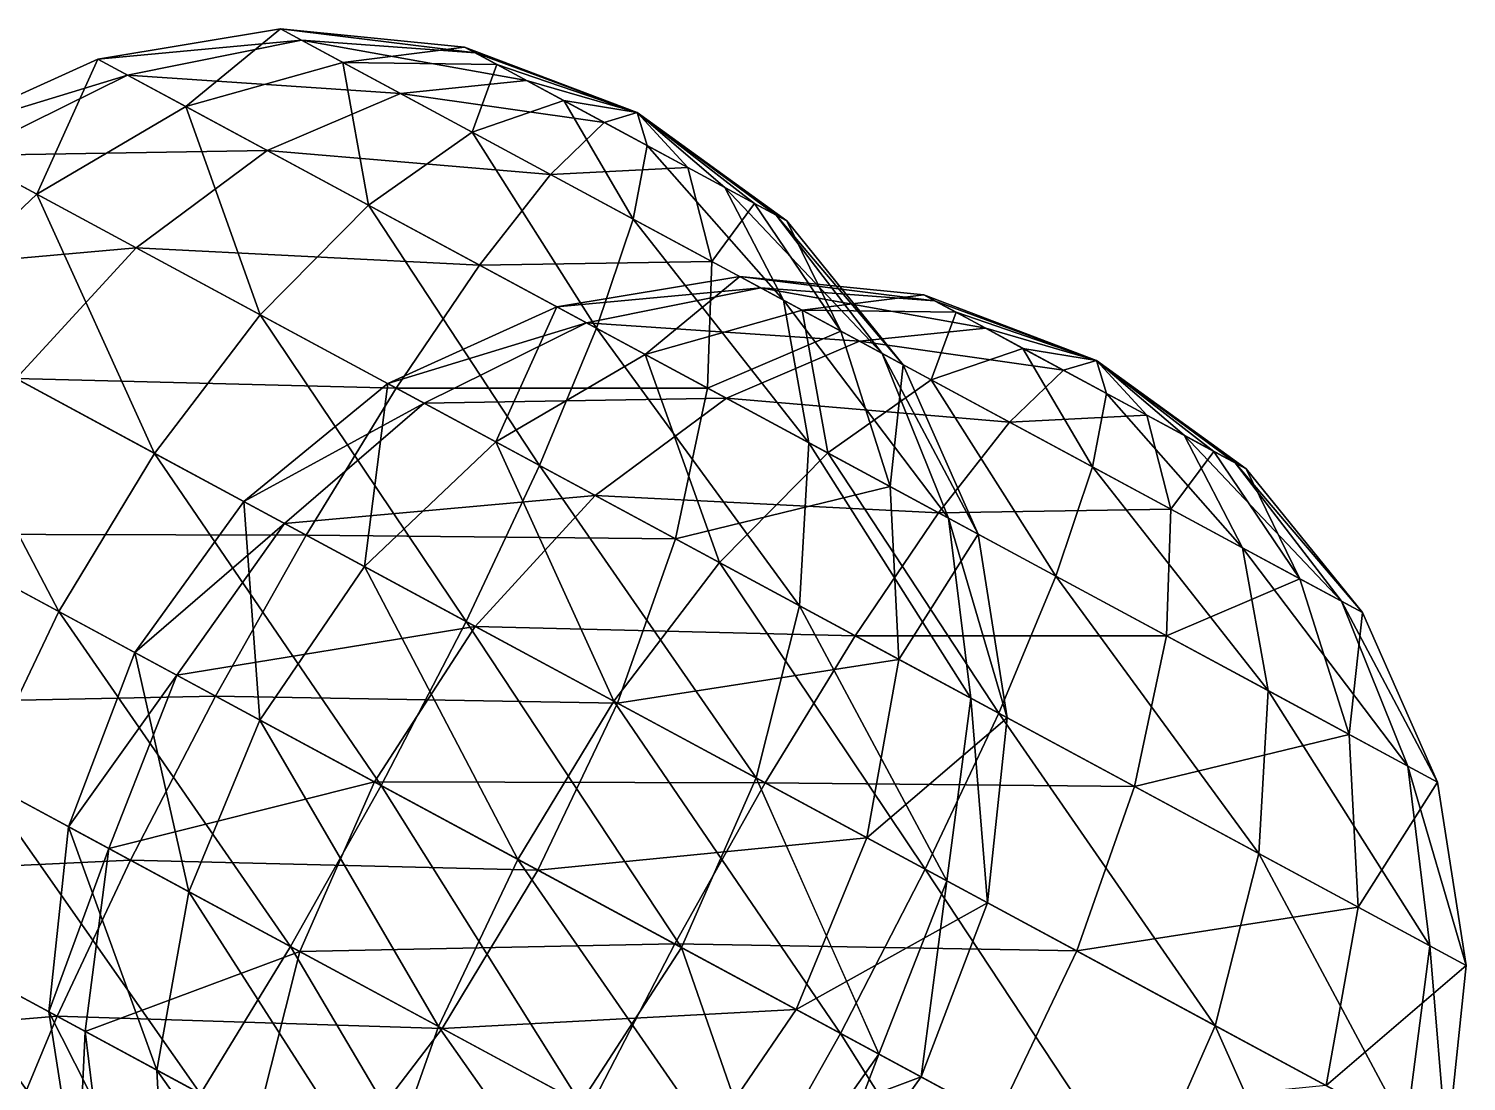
# Model space of a CAD drawing. Header units: metres. Extents: x -386 to 289, y -317 to 299.
# Drawn here: x 50.5 to 110.9, y -150.8 to -106.6 of the extents above; entities that cross this region are included whole.
import ezdxf

# ---------------------------------------------------------------- set-up
doc = ezdxf.new("R2010")
doc.units = ezdxf.units.M

msp = doc.modelspace()

# ---------------------------------------------------------------- linework, layer by layer
for points in [[(61.933334, -107.047195, -361.91888), (53.366077, -107.84184, -353.40036), (61.050274, -106.570724, -354.21942), (61.050373, -106.570625, -354.21933)], [(61.050274, -106.570724, -354.21942), (53.366077, -107.84184, -353.40036), (57.075924, -109.84357, -343.261), (57.076023, -109.84347, -343.2609)], [(61.050274, -106.570724, -354.21942), (57.075924, -109.84357, -343.261), (63.673534, -107.98616, -347.04977), (63.673634, -107.98606, -347.04968)], [(69.24259, -107.58561, -359.15875), (61.933334, -107.047195, -361.91888), (61.050274, -106.570724, -354.21942), (61.050373, -106.570625, -354.21933)], [(69.24259, -107.58561, -359.15875), (61.050274, -106.570724, -354.21942), (68.78549, -107.33897, -355.17322), (68.78559, -107.33887, -355.17313)], [(68.78549, -107.33897, -355.17322), (61.050274, -106.570724, -354.21942), (63.673534, -107.98616, -347.04977), (63.673634, -107.98606, -347.04968)], [(61.933334, -107.047195, -361.91888), (54.61491, -108.51568, -364.28906), (53.366077, -107.84184, -353.40036), (53.366177, -107.84174, -353.40027)], [(66.08609, -109.2879, -368.0851), (54.61491, -108.51568, -364.28906), (61.933334, -107.047195, -361.91888), (61.933434, -107.0471, -361.9188)], [(71.39222, -108.74548, -362.35065), (66.08609, -109.2879, -368.0851), (61.933334, -107.047195, -361.91888), (61.933434, -107.0471, -361.9188)], [(71.39222, -108.74548, -362.35065), (61.933334, -107.047195, -361.91888), (69.24259, -107.58561, -359.15875), (69.24269, -107.58551, -359.15866)], [(68.78549, -107.33897, -355.17322), (63.673534, -107.98616, -347.04977), (70.14339, -108.071655, -351.46194), (70.143486, -108.071556, -351.46185)], [(76.044586, -110.09422, -356.19678), (69.24259, -107.58561, -359.15875), (68.78549, -107.33897, -355.17322), (68.78559, -107.33887, -355.17313)], [(76.044586, -110.09422, -356.19678), (68.78549, -107.33897, -355.17322), (70.14339, -108.071655, -351.46194), (70.143486, -108.071556, -351.46185)], [(54.61491, -108.51568, -364.28906), (46.25656, -111.065704, -352.77188), (53.366077, -107.84184, -353.40036), (53.366177, -107.84174, -353.40027)], [(53.366077, -107.84184, -353.40036), (46.25656, -111.065704, -352.77188), (50.80018, -113.5173, -340.35373), (50.800278, -113.517204, -340.35364)], [(53.366077, -107.84184, -353.40036), (50.80018, -113.5173, -340.35373), (57.075924, -109.84357, -343.261), (57.076023, -109.84347, -343.2609)], [(63.673534, -107.98616, -347.04977), (57.075924, -109.84357, -343.261), (64.7504, -113.9845, -336.5877), (64.750496, -113.9844, -336.58762)], [(63.673534, -107.98616, -347.04977), (64.7504, -113.9845, -336.5877), (69.100204, -110.91423, -342.3311), (69.1003, -110.91413, -342.331)], [(70.14339, -108.071655, -351.46194), (63.673534, -107.98616, -347.04977), (69.100204, -110.91423, -342.3311), (69.1003, -110.91413, -342.331)], [(70.14339, -108.071655, -351.46194), (69.100204, -110.91423, -342.3311), (72.952446, -109.58733, -349.01935), (72.952545, -109.587234, -349.01926)], [(76.044586, -110.09422, -356.19678), (71.39222, -108.74548, -362.35065), (69.24259, -107.58561, -359.15875), (69.24269, -107.58551, -359.15866)], [(76.044586, -110.09422, -356.19678), (70.14339, -108.071655, -351.46194), (72.952446, -109.58733, -349.01935), (72.952545, -109.587234, -349.01926)], [(54.61491, -108.51568, -364.28906), (47.78606, -111.890976, -366.10776), (46.25656, -111.065704, -352.77188), (46.25666, -111.065605, -352.7718)], [(60.487797, -111.68452, -373.00943), (47.78606, -111.890976, -366.10776), (54.61491, -108.51568, -364.28906), (54.61501, -108.51558, -364.28897)], [(66.08609, -109.2879, -368.0851), (60.487797, -111.68452, -373.00943), (54.61491, -108.51568, -364.28906), (54.61501, -108.51558, -364.28897)], [(74.65838, -110.50781, -363.8936), (66.08609, -109.2879, -368.0851), (71.39222, -108.74548, -362.35065), (71.39232, -108.745384, -362.35056)], [(76.044586, -110.09422, -356.19678), (74.65838, -110.50781, -363.8936), (71.39222, -108.74548, -362.35065), (71.39232, -108.745384, -362.35056)], [(71.39222, -108.74548, -362.35065), (71.39222, -108.74548, -362.35065), (74.65838, -110.50781, -363.8936), (74.65848, -110.50771, -363.8935)], [(72.39583, -112.69245, -371.0659), (60.487797, -111.68452, -373.00943), (66.08609, -109.2879, -368.0851), (66.08619, -109.2878, -368.08502)], [(74.65838, -110.50781, -363.8936), (72.39583, -112.69245, -371.0659), (66.08609, -109.2879, -368.0851), (66.08619, -109.2878, -368.08502)], [(66.08609, -109.2879, -368.0851), (66.08609, -109.2879, -368.0851), (72.39583, -112.69245, -371.0659), (72.39593, -112.69235, -371.0658)], [(57.075924, -109.84357, -343.261), (50.80018, -113.5173, -340.35373), (60.19945, -118.58888, -332.1807), (60.19955, -118.58878, -332.1806)], [(57.075924, -109.84357, -343.261), (60.19945, -118.58888, -332.1807), (64.7504, -113.9845, -336.5877), (64.750496, -113.9844, -336.58762)], [(72.952446, -109.58733, -349.01935), (69.100204, -110.91423, -342.3311), (75.87622, -114.57037, -341.32767), (75.87632, -114.570274, -341.32758)], [(72.952446, -109.58733, -349.01935), (75.87622, -114.57037, -341.32767), (76.45997, -111.47989, -348.49997), (76.46007, -111.47979, -348.49988)], [(76.044586, -110.09422, -356.19678), (72.952446, -109.58733, -349.01935), (76.45997, -111.47989, -348.49997), (76.46007, -111.47979, -348.49988)], [(78.16591, -112.40037, -363.3742), (72.39583, -112.69245, -371.0659), (74.65838, -110.50781, -363.8936), (74.65848, -110.50771, -363.8935)], [(76.044586, -110.09422, -356.19678), (78.16591, -112.40037, -363.3742), (74.65838, -110.50781, -363.8936), (74.65848, -110.50771, -363.8935)], [(76.044586, -110.09422, -356.19678), (76.45997, -111.47989, -348.49997), (79.72613, -113.24222, -350.0429), (79.72623, -113.24212, -350.04282)], [(76.044586, -110.09422, -356.19678), (79.72613, -113.24222, -350.0429), (81.87575, -114.40209, -353.2348), (81.87585, -114.40199, -353.2347)], [(76.044586, -110.09422, -356.19678), (81.87575, -114.40209, -353.2348), (82.332855, -114.648735, -357.22034), (82.332954, -114.648636, -357.22025)], [(76.044586, -110.09422, -356.19678), (82.332855, -114.648735, -357.22034), (80.97496, -113.916046, -360.9316), (80.97506, -113.91595, -360.93152)], [(76.044586, -110.09422, -356.19678), (80.97496, -113.916046, -360.9316), (78.16591, -112.40037, -363.3742), (78.16601, -112.40027, -363.3741)], [(46.25656, -111.065704, -352.77188), (45.27397, -118.75702, -338.52615), (50.80018, -113.5173, -340.35373), (50.800278, -113.517204, -340.35364)], [(69.100204, -110.91423, -342.3311), (64.7504, -113.9845, -336.5877), (74.33313, -119.15505, -335.1687), (74.33323, -119.15495, -335.1686)], [(69.100204, -110.91423, -342.3311), (74.33313, -119.15505, -335.1687), (75.87622, -114.57037, -341.32767), (75.87632, -114.570274, -341.32758)], [(60.487797, -111.68452, -373.00943), (54.978848, -115.771996, -376.788), (47.78606, -111.890976, -366.10776), (47.78616, -111.89088, -366.10767)], [(69.4111, -116.499275, -377.22485), (54.978848, -115.771996, -376.788), (60.487797, -111.68452, -373.00943), (60.487896, -111.68442, -373.00934)], [(72.39583, -112.69245, -371.0659), (69.4111, -116.499275, -377.22485), (60.487797, -111.68452, -373.00943), (60.487896, -111.68442, -373.00934)], [(60.487797, -111.68452, -373.00943), (60.487797, -111.68452, -373.00943), (69.4111, -116.499275, -377.22485), (69.4112, -116.499176, -377.22476)], [(76.45997, -111.47989, -348.49997), (75.87622, -114.57037, -341.32767), (82.18596, -117.974915, -344.30844), (82.18606, -117.974815, -344.30835)], [(76.45997, -111.47989, -348.49997), (82.18596, -117.974915, -344.30844), (79.72613, -113.24222, -350.0429), (79.72623, -113.24212, -350.04282)], [(54.978848, -115.771996, -376.788), (41.912163, -116.943085, -367.25104), (47.78606, -111.890976, -366.10776), (47.78616, -111.89088, -366.10767)], [(79.171844, -116.34859, -370.06247), (69.4111, -116.499275, -377.22485), (72.39583, -112.69245, -371.0659), (72.39593, -112.69235, -371.0658)], [(78.16591, -112.40037, -363.3742), (79.171844, -116.34859, -370.06247), (72.39583, -112.69245, -371.0659), (72.39593, -112.69235, -371.0658)], [(80.97496, -113.916046, -360.9316), (79.171844, -116.34859, -370.06247), (78.16591, -112.40037, -363.3742), (78.16601, -112.40027, -363.3741)], [(50.80018, -113.5173, -340.35373), (45.27397, -118.75702, -338.52615), (55.7575, -124.41362, -329.4103), (55.7576, -124.41352, -329.41022)], [(50.80018, -113.5173, -340.35373), (55.7575, -124.41362, -329.4103), (60.19945, -118.58888, -332.1807), (60.19955, -118.58878, -332.1806)], [(79.72613, -113.24222, -350.0429), (82.18596, -117.974915, -344.30844), (86.338715, -120.21562, -350.47467), (86.33881, -120.21552, -350.47458)], [(79.72613, -113.24222, -350.0429), (86.338715, -120.21562, -350.47467), (81.87575, -114.40209, -353.2348), (81.87585, -114.40199, -353.2347)], [(64.7504, -113.9845, -336.5877), (60.19945, -118.58888, -332.1807), (71.93585, -124.9215, -330.44275), (71.93595, -124.9214, -330.44266)], [(64.7504, -113.9845, -336.5877), (71.93585, -124.9215, -330.44275), (74.33313, -119.15505, -335.1687), (74.33323, -119.15495, -335.1686)], [(80.97496, -113.916046, -360.9316), (84.59851, -119.276665, -365.34378), (79.171844, -116.34859, -370.06247), (79.17194, -116.34849, -370.06238)], [(82.332855, -114.648735, -357.22034), (84.59851, -119.276665, -365.34378), (80.97496, -113.916046, -360.9316), (80.97506, -113.91595, -360.93152)], [(75.87622, -114.57037, -341.32767), (74.33313, -119.15505, -335.1687), (83.25644, -123.96981, -339.38412), (83.25654, -123.96971, -339.38403)], [(75.87622, -114.57037, -341.32767), (83.25644, -123.96981, -339.38412), (82.18596, -117.974915, -344.30844), (82.18606, -117.974815, -344.30835)], [(81.87575, -114.40209, -353.2348), (86.338715, -120.21562, -350.47467), (87.22177, -120.6921, -358.17413), (87.22187, -120.692, -358.17404)], [(81.87575, -114.40209, -353.2348), (87.22177, -120.6921, -358.17413), (82.332855, -114.648735, -357.22034), (82.332954, -114.648636, -357.22025)], [(82.332855, -114.648735, -357.22034), (87.22177, -120.6921, -358.17413), (84.59851, -119.276665, -365.34378), (84.59861, -119.276566, -365.3437)], [(54.978848, -115.771996, -376.788), (49.934677, -121.2718, -379.16327), (41.912163, -116.943085, -367.25104), (41.912262, -116.942986, -367.25095)], [(65.90762, -121.668846, -381.9508), (49.934677, -121.2718, -379.16327), (54.978848, -115.771996, -376.788), (54.978947, -115.7719, -376.7879)], [(69.4111, -116.499275, -377.22485), (65.90762, -121.668846, -381.9508), (54.978848, -115.771996, -376.788), (54.978947, -115.7719, -376.7879)], [(54.978848, -115.771996, -376.788), (54.978848, -115.771996, -376.788), (65.90762, -121.668846, -381.9508), (65.90772, -121.66875, -381.9507)], [(78.993835, -121.66984, -375.80582), (65.90762, -121.668846, -381.9508), (69.4111, -116.499275, -377.22485), (69.4112, -116.499176, -377.22476)], [(79.171844, -116.34859, -370.06247), (78.993835, -121.66984, -375.80582), (69.4111, -116.499275, -377.22485), (69.4112, -116.499176, -377.22476)], [(84.59851, -119.276665, -365.34378), (78.993835, -121.66984, -375.80582), (79.171844, -116.34859, -370.06247), (79.17194, -116.34849, -370.06238)], [(81.233795, -117.46117, -530.2015), (72.666534, -118.25581, -521.683), (80.35074, -116.984695, -522.502), (80.35084, -116.9846, -522.5019)], [(80.35074, -116.984695, -522.502), (72.666534, -118.25581, -521.683), (76.37639, -120.25754, -511.54358), (76.37649, -120.25744, -511.5435)], [(80.35074, -116.984695, -522.502), (76.37639, -120.25754, -511.54358), (82.97399, -118.40013, -515.3324), (82.97409, -118.40003, -515.3323)], [(88.54305, -117.99958, -527.44135), (81.233795, -117.46117, -530.2015), (80.35074, -116.984695, -522.502), (80.35084, -116.9846, -522.5019)], [(88.54305, -117.99958, -527.44135), (80.35074, -116.984695, -522.502), (88.08595, -117.75294, -523.4558), (88.08605, -117.75284, -523.4557)], [(88.08595, -117.75294, -523.4558), (80.35074, -116.984695, -522.502), (82.97399, -118.40013, -515.3324), (82.97409, -118.40003, -515.3323)], [(81.233795, -117.46117, -530.2015), (73.91537, -118.92965, -532.57166), (72.666534, -118.25581, -521.683), (72.66663, -118.255714, -521.68286)], [(85.38655, -119.70187, -536.36774), (73.91537, -118.92965, -532.57166), (81.233795, -117.46117, -530.2015), (81.233894, -117.46107, -530.20135)], [(90.69268, -119.159454, -530.63324), (85.38655, -119.70187, -536.36774), (81.233795, -117.46117, -530.2015), (81.233894, -117.46107, -530.20135)], [(90.69268, -119.159454, -530.63324), (81.233795, -117.46117, -530.2015), (88.54305, -117.99958, -527.44135), (88.54315, -117.99948, -527.4412)], [(88.08595, -117.75294, -523.4558), (82.97399, -118.40013, -515.3324), (89.44385, -118.48563, -519.7445), (89.44395, -118.48553, -519.7444)], [(95.34505, -120.508194, -524.4794), (88.54305, -117.99958, -527.44135), (88.08595, -117.75294, -523.4558), (88.08605, -117.75284, -523.4557)], [(95.34505, -120.508194, -524.4794), (88.08595, -117.75294, -523.4558), (89.44385, -118.48563, -519.7445), (89.44395, -118.48553, -519.7444)], [(73.91537, -118.92965, -532.57166), (65.55702, -121.479675, -521.0545), (72.666534, -118.25581, -521.683), (72.66663, -118.255714, -521.68286)], [(72.666534, -118.25581, -521.683), (65.55702, -121.479675, -521.0545), (70.10064, -123.931274, -508.63632), (70.10074, -123.931175, -508.63623)], [(72.666534, -118.25581, -521.683), (70.10064, -123.931274, -508.63632), (76.37639, -120.25754, -511.54358), (76.37649, -120.25744, -511.5435)], [(82.97399, -118.40013, -515.3324), (76.37639, -120.25754, -511.54358), (84.05086, -124.39847, -504.8703), (84.05096, -124.39837, -504.8702)], [(82.18596, -117.974915, -344.30844), (83.25644, -123.96981, -339.38412), (89.129326, -127.13865, -348.1045), (89.129425, -127.13855, -348.1044)], [(82.18596, -117.974915, -344.30844), (89.129326, -127.13865, -348.1045), (86.338715, -120.21562, -350.47467), (86.33881, -120.21552, -350.47458)], [(82.97399, -118.40013, -515.3324), (84.05086, -124.39847, -504.8703), (88.400665, -121.3282, -510.61368), (88.400764, -121.3281, -510.6136)], [(89.44385, -118.48563, -519.7445), (82.97399, -118.40013, -515.3324), (88.400665, -121.3282, -510.61368), (88.400764, -121.3281, -510.6136)], [(95.34505, -120.508194, -524.4794), (90.69268, -119.159454, -530.63324), (88.54305, -117.99958, -527.44135), (88.54315, -117.99948, -527.4412)], [(45.27397, -118.75702, -338.52615), (40.873917, -125.20561, -337.9028), (51.72726, -131.06177, -328.4654), (51.72736, -131.06166, -328.4653)], [(45.27397, -118.75702, -338.52615), (51.72726, -131.06177, -328.4654), (55.7575, -124.41362, -329.4103), (55.7576, -124.41352, -329.41022)], [(60.19945, -118.58888, -332.1807), (55.7575, -124.41362, -329.4103), (68.847755, -131.47675, -327.4719), (68.847855, -131.47664, -327.4718)], [(60.19945, -118.58888, -332.1807), (68.847755, -131.47675, -327.4719), (71.93585, -124.9215, -330.44275), (71.93595, -124.9214, -330.44266)], [(73.91537, -118.92965, -532.57166), (67.086525, -122.30495, -534.3904), (65.55702, -121.479675, -521.0545), (65.55712, -121.479576, -521.0544)], [(79.78825, -122.09849, -541.292), (67.086525, -122.30495, -534.3904), (73.91537, -118.92965, -532.57166), (73.91547, -118.92955, -532.57153)], [(85.38655, -119.70187, -536.36774), (79.78825, -122.09849, -541.292), (73.91537, -118.92965, -532.57166), (73.91547, -118.92955, -532.57153)], [(89.44385, -118.48563, -519.7445), (88.400665, -121.3282, -510.61368), (92.25291, -120.001305, -517.30194), (92.253006, -120.001205, -517.3018)], [(95.34505, -120.508194, -524.4794), (89.44385, -118.48563, -519.7445), (92.25291, -120.001305, -517.30194), (92.253006, -120.001205, -517.3018)], [(74.33313, -119.15505, -335.1687), (71.93585, -124.9215, -330.44275), (82.86463, -130.81834, -335.6056), (82.86473, -130.81824, -335.6055)], [(74.33313, -119.15505, -335.1687), (82.86463, -130.81834, -335.6056), (83.25644, -123.96981, -339.38412), (83.25654, -123.96971, -339.38403)], [(84.59851, -119.276665, -365.34378), (86.66831, -125.81076, -369.13257), (78.993835, -121.66984, -375.80582), (78.993935, -121.66974, -375.80573)], [(87.22177, -120.6921, -358.17413), (86.66831, -125.81076, -369.13257), (84.59851, -119.276665, -365.34378), (84.59861, -119.276566, -365.3437)], [(93.95884, -120.92178, -532.1762), (85.38655, -119.70187, -536.36774), (90.69268, -119.159454, -530.63324), (90.69278, -119.159355, -530.6331)], [(95.34505, -120.508194, -524.4794), (93.95884, -120.92178, -532.1762), (90.69268, -119.159454, -530.63324), (90.69278, -119.159355, -530.6331)], [(90.69268, -119.159454, -530.63324), (90.69268, -119.159454, -530.63324), (93.95884, -120.92178, -532.1762), (93.95894, -120.921684, -532.1761)], [(91.69629, -123.10642, -539.34845), (79.78825, -122.09849, -541.292), (85.38655, -119.70187, -536.36774), (85.38665, -119.701775, -536.3676)], [(93.95884, -120.92178, -532.1762), (91.69629, -123.10642, -539.34845), (85.38655, -119.70187, -536.36774), (85.38665, -119.701775, -536.3676)], [(85.38655, -119.70187, -536.36774), (85.38655, -119.70187, -536.36774), (91.69629, -123.10642, -539.34845), (91.69639, -123.10632, -539.3483)], [(86.338715, -120.21562, -350.47467), (89.129326, -127.13865, -348.1045), (90.37816, -127.812485, -358.9932), (90.37826, -127.812386, -358.9931)], [(86.338715, -120.21562, -350.47467), (90.37816, -127.812485, -358.9932), (87.22177, -120.6921, -358.17413), (87.22187, -120.692, -358.17404)], [(92.25291, -120.001305, -517.30194), (88.400665, -121.3282, -510.61368), (95.17668, -124.984344, -509.61026), (95.17678, -124.984245, -509.61017)], [(92.25291, -120.001305, -517.30194), (95.17668, -124.984344, -509.61026), (95.76043, -121.89386, -516.78253), (95.76053, -121.89376, -516.7824)], [(95.34505, -120.508194, -524.4794), (92.25291, -120.001305, -517.30194), (95.76043, -121.89386, -516.78253), (95.76053, -121.89376, -516.7824)], [(76.37639, -120.25754, -511.54358), (70.10064, -123.931274, -508.63632), (79.49991, -129.00285, -500.4633), (79.50001, -129.00275, -500.4632)], [(76.37639, -120.25754, -511.54358), (79.49991, -129.00285, -500.4633), (84.05086, -124.39847, -504.8703), (84.05096, -124.39837, -504.8702)], [(87.22177, -120.6921, -358.17413), (90.37816, -127.812485, -358.9932), (86.66831, -125.81076, -369.13257), (86.66841, -125.81066, -369.13248)], [(95.34505, -120.508194, -524.4794), (97.46637, -122.81434, -531.6568), (93.95884, -120.92178, -532.1762), (93.95894, -120.921684, -532.1761)], [(95.34505, -120.508194, -524.4794), (95.76043, -121.89386, -516.78253), (99.02659, -123.65619, -518.3255), (99.02669, -123.65609, -518.3254)], [(95.34505, -120.508194, -524.4794), (99.02659, -123.65619, -518.3255), (101.17621, -124.81606, -521.5174), (101.17631, -124.81596, -521.5173)], [(95.34505, -120.508194, -524.4794), (101.17621, -124.81606, -521.5174), (101.633316, -125.062706, -525.5029), (101.633415, -125.06261, -525.5028)], [(95.34505, -120.508194, -524.4794), (101.633316, -125.062706, -525.5029), (100.27542, -124.33002, -529.2142), (100.27552, -124.32992, -529.21405)], [(95.34505, -120.508194, -524.4794), (100.27542, -124.33002, -529.2142), (97.46637, -122.81434, -531.6568), (97.46647, -122.81424, -531.6567)], [(62.124146, -127.84888, -384.92166), (45.699028, -127.809105, -379.97345), (49.934677, -121.2718, -379.16327), (49.934776, -121.2717, -379.16318)], [(65.90762, -121.668846, -381.9508), (62.124146, -127.84888, -384.92166), (49.934677, -121.2718, -379.16327), (49.934776, -121.2717, -379.16318)], [(49.934677, -121.2718, -379.16327), (49.934677, -121.2718, -379.16327), (62.124146, -127.84888, -384.92166), (62.124245, -127.84878, -384.92157)], [(88.400665, -121.3282, -510.61368), (84.05086, -124.39847, -504.8703), (93.63359, -129.56903, -503.4513), (93.63369, -129.56892, -503.4512)], [(88.400665, -121.3282, -510.61368), (93.63359, -129.56903, -503.4513), (95.17668, -124.984344, -509.61026), (95.17678, -124.984245, -509.61017)], [(97.46637, -122.81434, -531.6568), (91.69629, -123.10642, -539.34845), (93.95884, -120.92178, -532.1762), (93.95894, -120.921684, -532.1761)], [(67.086525, -122.30495, -534.3904), (59.506687, -126.436584, -520.6594), (65.55702, -121.479675, -521.0545), (65.55712, -121.479576, -521.0544)], [(65.55702, -121.479675, -521.0545), (59.506687, -126.436584, -520.6594), (64.57443, -129.17099, -506.80875), (64.57453, -129.17088, -506.80865)], [(77.64403, -128.00146, -380.21286), (62.124146, -127.84888, -384.92166), (65.90762, -121.668846, -381.9508), (65.90772, -121.66875, -381.9507)], [(65.55702, -121.479675, -521.0545), (64.57443, -129.17099, -506.80875), (70.10064, -123.931274, -508.63632), (70.10074, -123.931175, -508.63623)], [(78.993835, -121.66984, -375.80582), (77.64403, -128.00146, -380.21286), (65.90762, -121.668846, -381.9508), (65.90772, -121.66875, -381.9507)], [(86.66831, -125.81076, -369.13257), (77.64403, -128.00146, -380.21286), (78.993835, -121.66984, -375.80582), (78.993935, -121.66974, -375.80573)], [(95.76043, -121.89386, -516.78253), (95.17668, -124.984344, -509.61026), (101.48642, -128.38889, -512.591), (101.48652, -128.38878, -512.5909)], [(95.76043, -121.89386, -516.78253), (101.48642, -128.38889, -512.591), (99.02659, -123.65619, -518.3255), (99.02669, -123.65609, -518.3254)], [(67.086525, -122.30495, -534.3904), (61.212624, -127.357056, -535.5336), (59.506687, -126.436584, -520.6594), (59.506786, -126.436485, -520.6593)], [(74.27931, -126.18597, -545.07056), (61.212624, -127.357056, -535.5336), (67.086525, -122.30495, -534.3904), (67.086624, -122.30485, -534.39026)], [(79.78825, -122.09849, -541.292), (74.27931, -126.18597, -545.07056), (67.086525, -122.30495, -534.3904), (67.086624, -122.30485, -534.39026)], [(88.71156, -126.913246, -545.50745), (74.27931, -126.18597, -545.07056), (79.78825, -122.09849, -541.292), (79.78835, -122.09839, -541.2919)], [(91.69629, -123.10642, -539.34845), (88.71156, -126.913246, -545.50745), (79.78825, -122.09849, -541.292), (79.78835, -122.09839, -541.2919)], [(79.78825, -122.09849, -541.292), (79.78825, -122.09849, -541.292), (88.71156, -126.913246, -545.50745), (88.71166, -126.91315, -545.5073)], [(98.472305, -126.76256, -538.3451), (88.71156, -126.913246, -545.50745), (91.69629, -123.10642, -539.34845), (91.69639, -123.10632, -539.3483)], [(97.46637, -122.81434, -531.6568), (98.472305, -126.76256, -538.3451), (91.69629, -123.10642, -539.34845), (91.69639, -123.10632, -539.3483)], [(100.27542, -124.33002, -529.2142), (98.472305, -126.76256, -538.3451), (97.46637, -122.81434, -531.6568), (97.46647, -122.81424, -531.6567)], [(99.02659, -123.65619, -518.3255), (101.48642, -128.38889, -512.591), (105.639175, -130.6296, -518.75726), (105.639275, -130.62949, -518.75714)], [(99.02659, -123.65619, -518.3255), (105.639175, -130.6296, -518.75726), (101.17621, -124.81606, -521.5174), (101.17631, -124.81596, -521.5173)], [(55.7575, -124.41362, -329.4103), (51.72726, -131.06177, -328.4654), (65.27929, -138.37404, -326.4586), (65.27939, -138.37393, -326.4585)], [(55.7575, -124.41362, -329.4103), (65.27929, -138.37404, -326.4586), (68.847755, -131.47675, -327.4719), (68.847855, -131.47664, -327.4718)], [(70.10064, -123.931274, -508.63632), (64.57443, -129.17099, -506.80875), (75.05796, -134.82759, -497.6929), (75.05806, -134.82748, -497.6928)], [(70.10064, -123.931274, -508.63632), (75.05796, -134.82759, -497.6929), (79.49991, -129.00285, -500.4633), (79.50001, -129.00275, -500.4632)], [(84.05086, -124.39847, -504.8703), (79.49991, -129.00285, -500.4633), (91.23631, -135.33548, -498.72534), (91.23641, -135.33537, -498.72525)], [(83.25644, -123.96981, -339.38412), (82.86463, -130.81834, -335.6056), (90.05742, -134.69937, -346.2858), (90.05752, -134.69926, -346.2857)], [(83.25644, -123.96981, -339.38412), (90.05742, -134.69937, -346.2858), (89.129326, -127.13865, -348.1045), (89.129425, -127.13855, -348.1044)], [(84.05086, -124.39847, -504.8703), (91.23631, -135.33548, -498.72534), (93.63359, -129.56903, -503.4513), (93.63369, -129.56892, -503.4512)], [(100.27542, -124.33002, -529.2142), (103.89897, -129.69064, -533.62634), (98.472305, -126.76256, -538.3451), (98.472404, -126.76246, -538.345)], [(101.633316, -125.062706, -525.5029), (103.89897, -129.69064, -533.62634), (100.27542, -124.33002, -529.2142), (100.27552, -124.32992, -529.21405)], [(71.93585, -124.9215, -330.44275), (68.847755, -131.47675, -327.4719), (81.03722, -138.05382, -333.2303), (81.037315, -138.05371, -333.2302)], [(71.93585, -124.9215, -330.44275), (81.03722, -138.05382, -333.2303), (82.86463, -130.81834, -335.6056), (82.86473, -130.81824, -335.6055)], [(95.17668, -124.984344, -509.61026), (93.63359, -129.56903, -503.4513), (102.5569, -134.38379, -507.66672), (102.557, -134.38368, -507.66663)], [(95.17668, -124.984344, -509.61026), (102.5569, -134.38379, -507.66672), (101.48642, -128.38889, -512.591), (101.48652, -128.38878, -512.5909)], [(101.17621, -124.81606, -521.5174), (105.639175, -130.6296, -518.75726), (106.52223, -131.10608, -526.4567), (106.52233, -131.10597, -526.4566)], [(101.17621, -124.81606, -521.5174), (106.52223, -131.10608, -526.4567), (101.633316, -125.062706, -525.5029), (101.633415, -125.06261, -525.5028)], [(101.633316, -125.062706, -525.5029), (106.52223, -131.10608, -526.4567), (103.89897, -129.69064, -533.62634), (103.89907, -129.69054, -533.6262)], [(40.873917, -125.20561, -337.9028), (48.383385, -138.08025, -329.4103), (51.72726, -131.06177, -328.4654), (51.72736, -131.06166, -328.4653)], [(74.27931, -126.18597, -545.07056), (69.23514, -131.68576, -547.44586), (61.212624, -127.357056, -535.5336), (61.212723, -127.35696, -535.5335)], [(85.208084, -132.08282, -550.2334), (69.23514, -131.68576, -547.44586), (74.27931, -126.18597, -545.07056), (74.27941, -126.18587, -545.07043)], [(88.71156, -126.913246, -545.50745), (85.208084, -132.08282, -550.2334), (74.27931, -126.18597, -545.07056), (74.27941, -126.18587, -545.07043)], [(74.27931, -126.18597, -545.07056), (74.27931, -126.18597, -545.07056), (85.208084, -132.08282, -550.2334), (85.20818, -132.08272, -550.2333)], [(86.66831, -125.81076, -369.13257), (87.0433, -133.07304, -372.03983), (77.64403, -128.00146, -380.21286), (77.64413, -128.00136, -380.21277)], [(90.37816, -127.812485, -358.9932), (87.0433, -133.07304, -372.03983), (86.66831, -125.81076, -369.13257), (86.66841, -125.81066, -369.13248)], [(61.212624, -127.357056, -535.5336), (54.92786, -132.78873, -520.52466), (59.506687, -126.436584, -520.6594), (59.506786, -126.436485, -520.6593)], [(59.506687, -126.436584, -520.6594), (54.92786, -132.78873, -520.52466), (60.174377, -135.61958, -506.1854), (60.174477, -135.61948, -506.1853)], [(59.506687, -126.436584, -520.6594), (60.174377, -135.61958, -506.1854), (64.57443, -129.17099, -506.80875), (64.57453, -129.17088, -506.80865)], [(98.472305, -126.76256, -538.3451), (98.2943, -132.0838, -544.08844), (88.71156, -126.913246, -545.50745), (88.71166, -126.91315, -545.5073)], [(103.89897, -129.69064, -533.62634), (98.2943, -132.0838, -544.08844), (98.472305, -126.76256, -538.3451), (98.472404, -126.76246, -538.345)], [(61.212624, -127.357056, -535.5336), (56.693974, -133.74167, -535.9236), (54.92786, -132.78873, -520.52466), (54.92796, -132.78862, -520.52454)], [(69.23514, -131.68576, -547.44586), (56.693974, -133.74167, -535.9236), (61.212624, -127.357056, -535.5336), (61.212723, -127.35696, -535.5335)], [(98.2943, -132.0838, -544.08844), (85.208084, -132.08282, -550.2334), (88.71156, -126.913246, -545.50745), (88.71166, -126.91315, -545.5073)], [(89.129326, -127.13865, -348.1045), (90.05742, -134.69937, -346.2858), (91.586914, -135.52464, -359.62167), (91.58701, -135.52454, -359.62158)], [(89.129326, -127.13865, -348.1045), (91.586914, -135.52464, -359.62167), (90.37816, -127.812485, -358.9932), (90.37826, -127.812386, -358.9931)], [(58.318493, -134.61821, -385.93497), (42.560562, -134.93843, -379.16327), (45.699028, -127.809105, -379.97345), (45.699127, -127.809006, -379.97336)], [(62.124146, -127.84888, -384.92166), (58.318493, -134.61821, -385.93497), (45.699028, -127.809105, -379.97345), (45.699127, -127.809006, -379.97336)], [(45.699028, -127.809105, -379.97345), (45.699028, -127.809105, -379.97345), (58.318493, -134.61821, -385.93497), (58.318592, -134.6181, -385.93488)], [(75.21439, -134.912, -382.98325), (58.318493, -134.61821, -385.93497), (62.124146, -127.84888, -384.92166), (62.124245, -127.84878, -384.92157)], [(77.64403, -128.00146, -380.21286), (75.21439, -134.912, -382.98325), (62.124146, -127.84888, -384.92166), (62.124245, -127.84878, -384.92157)], [(87.0433, -133.07304, -372.03983), (75.21439, -134.912, -382.98325), (77.64403, -128.00146, -380.21286), (77.64413, -128.00136, -380.21277)], [(90.37816, -127.812485, -358.9932), (91.586914, -135.52464, -359.62167), (87.0433, -133.07304, -372.03983), (87.043396, -133.07294, -372.03973)], [(101.48642, -128.38889, -512.591), (102.5569, -134.38379, -507.66672), (108.42979, -137.55263, -516.3871), (108.429886, -137.55252, -516.38696)], [(101.48642, -128.38889, -512.591), (108.42979, -137.55263, -516.3871), (105.639175, -130.6296, -518.75726), (105.639275, -130.62949, -518.75714)], [(64.57443, -129.17099, -506.80875), (60.174377, -135.61958, -506.1854), (71.027725, -141.47574, -496.748), (71.027824, -141.47563, -496.7479)], [(64.57443, -129.17099, -506.80875), (71.027725, -141.47574, -496.748), (75.05796, -134.82759, -497.6929), (75.05806, -134.82748, -497.6928)], [(79.49991, -129.00285, -500.4633), (75.05796, -134.82759, -497.6929), (88.14822, -141.89072, -495.7545), (88.148315, -141.89061, -495.7544)], [(79.49991, -129.00285, -500.4633), (88.14822, -141.89072, -495.7545), (91.23631, -135.33548, -498.72534), (91.23641, -135.33537, -498.72525)], [(93.63359, -129.56903, -503.4513), (91.23631, -135.33548, -498.72534), (102.16509, -141.23232, -503.88818), (102.16519, -141.23221, -503.8881)], [(93.63359, -129.56903, -503.4513), (102.16509, -141.23232, -503.88818), (102.5569, -134.38379, -507.66672), (102.557, -134.38368, -507.66663)], [(103.89897, -129.69064, -533.62634), (105.96877, -136.22473, -537.41516), (98.2943, -132.0838, -544.08844), (98.294395, -132.0837, -544.0883)], [(106.52223, -131.10608, -526.4567), (105.96877, -136.22473, -537.41516), (103.89897, -129.69064, -533.62634), (103.89907, -129.69054, -533.6262)], [(51.72726, -131.06177, -328.4654), (48.383385, -138.08025, -329.4103), (61.47364, -145.14337, -327.4719), (61.47374, -145.14326, -327.4718)], [(51.72726, -131.06177, -328.4654), (61.47364, -145.14337, -327.4719), (65.27929, -138.37404, -326.4586), (65.27939, -138.37393, -326.4585)], [(82.86463, -130.81834, -335.6056), (81.03722, -138.05382, -333.2303), (89.05972, -142.38254, -345.14252), (89.05982, -142.38243, -345.14243)], [(82.86463, -130.81834, -335.6056), (89.05972, -142.38254, -345.14252), (90.05742, -134.69937, -346.2858), (90.05752, -134.69926, -346.2857)], [(105.639175, -130.6296, -518.75726), (108.42979, -137.55263, -516.3871), (109.67862, -138.22646, -527.27576), (109.67872, -138.22635, -527.27563)], [(105.639175, -130.6296, -518.75726), (109.67862, -138.22646, -527.27576), (106.52223, -131.10608, -526.4567), (106.52233, -131.10597, -526.4566)], [(106.52223, -131.10608, -526.4567), (109.67862, -138.22646, -527.27576), (105.96877, -136.22473, -537.41516), (105.96887, -136.22462, -537.41504)], [(69.23514, -131.68576, -547.44586), (64.99949, -138.22308, -548.25604), (56.693974, -133.74167, -535.9236), (56.694073, -133.74156, -535.92346)], [(81.42461, -138.26285, -553.2043), (64.99949, -138.22308, -548.25604), (69.23514, -131.68576, -547.44586), (69.23524, -131.68565, -547.44574)], [(68.847755, -131.47675, -327.4719), (65.27929, -138.37404, -326.4586), (77.89875, -145.18314, -332.4201), (77.89885, -145.18303, -332.42)], [(68.847755, -131.47675, -327.4719), (77.89875, -145.18314, -332.4201), (81.03722, -138.05382, -333.2303), (81.037315, -138.05371, -333.2302)], [(85.208084, -132.08282, -550.2334), (81.42461, -138.26285, -553.2043), (69.23514, -131.68576, -547.44586), (69.23524, -131.68565, -547.44574)], [(69.23514, -131.68576, -547.44586), (69.23514, -131.68576, -547.44586), (81.42461, -138.26285, -553.2043), (81.424706, -138.26274, -553.20416)], [(96.94449, -138.41544, -548.4955), (81.42461, -138.26285, -553.2043), (85.208084, -132.08282, -550.2334), (85.20818, -132.08272, -550.2333)], [(98.2943, -132.0838, -544.08844), (96.94449, -138.41544, -548.4955), (85.208084, -132.08282, -550.2334), (85.20818, -132.08272, -550.2333)], [(105.96877, -136.22473, -537.41516), (96.94449, -138.41544, -548.4955), (98.2943, -132.0838, -544.08844), (98.294395, -132.0837, -544.0883)], [(56.693974, -133.74167, -535.9236), (52.132576, -140.10321, -520.6594), (54.92786, -132.78873, -520.52466), (54.92796, -132.78862, -520.52454)], [(54.92786, -132.78873, -520.52466), (52.132576, -140.10321, -520.6594), (57.200317, -142.83762, -506.80875), (57.200417, -142.83751, -506.80865)], [(54.92786, -132.78873, -520.52466), (57.200317, -142.83762, -506.80875), (60.174377, -135.61958, -506.1854), (60.174477, -135.61948, -506.1853)], [(87.0433, -133.07304, -372.03983), (85.69792, -140.5686, -373.8674), (75.21439, -134.912, -382.98325), (75.21449, -134.9119, -382.98315)], [(91.586914, -135.52464, -359.62167), (85.69792, -140.5686, -373.8674), (87.0433, -133.07304, -372.03983), (87.043396, -133.07294, -372.03973)], [(56.693974, -133.74167, -535.9236), (53.83851, -141.02368, -535.5336), (52.132576, -140.10321, -520.6594), (52.132675, -140.1031, -520.6593)], [(64.99949, -138.22308, -548.25604), (53.83851, -141.02368, -535.5336), (56.693974, -133.74167, -535.9236), (56.694073, -133.74156, -535.92346)], [(58.318493, -134.61821, -385.93497), (54.75003, -141.5155, -384.92166), (42.560562, -134.93843, -379.16327), (42.56066, -134.93832, -379.16318)], [(71.87052, -141.93048, -383.92816), (54.75003, -141.5155, -384.92166), (58.318493, -134.61821, -385.93497), (58.318592, -134.6181, -385.93488)], [(75.21439, -134.912, -382.98325), (71.87052, -141.93048, -383.92816), (58.318493, -134.61821, -385.93497), (58.318592, -134.6181, -385.93488)], [(90.05742, -134.69937, -346.2858), (89.05972, -142.38254, -345.14252), (90.76566, -143.30301, -360.01675), (90.76576, -143.3029, -360.01666)], [(90.05742, -134.69937, -346.2858), (90.76566, -143.30301, -360.01675), (91.586914, -135.52464, -359.62167), (91.58701, -135.52454, -359.62158)], [(102.5569, -134.38379, -507.66672), (102.16509, -141.23232, -503.88818), (109.35788, -145.11334, -514.56836), (109.35798, -145.11324, -514.56824)], [(102.5569, -134.38379, -507.66672), (109.35788, -145.11334, -514.56836), (108.42979, -137.55263, -516.3871), (108.429886, -137.55252, -516.38696)], [(54.75003, -141.5155, -384.92166), (40.733154, -142.17389, -376.788), (42.560562, -134.93843, -379.16327), (42.56066, -134.93832, -379.16318)], [(42.560562, -134.93843, -379.16327), (42.560562, -134.93843, -379.16327), (54.75003, -141.5155, -384.92166), (54.75013, -141.5154, -384.92157)], [(75.05796, -134.82759, -497.6929), (71.027725, -141.47574, -496.748), (84.57975, -148.78801, -494.74118), (84.57985, -148.7879, -494.7411)], [(85.69792, -140.5686, -373.8674), (71.87052, -141.93048, -383.92816), (75.21439, -134.912, -382.98325), (75.21449, -134.9119, -382.98315)], [(75.05796, -134.82759, -497.6929), (84.57975, -148.78801, -494.74118), (88.14822, -141.89072, -495.7545), (88.148315, -141.89061, -495.7544)], [(91.23631, -135.33548, -498.72534), (88.14822, -141.89072, -495.7545), (100.33768, -148.46779, -501.51288), (100.337776, -148.46768, -501.5128)], [(91.23631, -135.33548, -498.72534), (100.33768, -148.46779, -501.51288), (102.16509, -141.23232, -503.88818), (102.16519, -141.23221, -503.8881)], [(60.174377, -135.61958, -506.1854), (57.200317, -142.83762, -506.80875), (67.683846, -148.49422, -497.6929), (67.683945, -148.49411, -497.6928)], [(60.174377, -135.61958, -506.1854), (67.683846, -148.49422, -497.6929), (71.027725, -141.47574, -496.748), (71.027824, -141.47563, -496.7479)], [(91.586914, -135.52464, -359.62167), (90.76566, -143.30301, -360.01675), (85.69792, -140.5686, -373.8674), (85.69802, -140.5685, -373.8673)], [(105.96877, -136.22473, -537.41516), (106.34376, -143.48701, -540.32245), (96.94449, -138.41544, -548.4955), (96.94459, -138.41533, -548.49536)], [(109.67862, -138.22646, -527.27576), (106.34376, -143.48701, -540.32245), (105.96877, -136.22473, -537.41516), (105.96887, -136.22462, -537.41504)], [(108.42979, -137.55263, -516.3871), (109.35788, -145.11334, -514.56836), (110.887375, -145.93861, -527.90424), (110.887474, -145.9385, -527.9041)], [(108.42979, -137.55263, -516.3871), (110.887375, -145.93861, -527.90424), (109.67862, -138.22646, -527.27576), (109.67872, -138.22635, -527.27563)], [(48.383385, -138.08025, -329.4103), (45.953754, -144.99078, -332.1807), (57.690155, -151.3234, -330.44275), (57.690254, -151.32329, -330.44266)], [(48.383385, -138.08025, -329.4103), (57.690155, -151.3234, -330.44275), (61.47364, -145.14337, -327.4719), (61.47374, -145.14326, -327.4718)], [(64.99949, -138.22308, -548.25604), (61.861023, -145.3524, -547.44586), (53.83851, -141.02368, -535.5336), (53.838608, -141.02357, -535.5335)], [(77.61896, -145.03218, -554.2176), (61.861023, -145.3524, -547.44586), (64.99949, -138.22308, -548.25604), (64.99959, -138.22298, -548.2559)], [(81.42461, -138.26285, -553.2043), (77.61896, -145.03218, -554.2176), (64.99949, -138.22308, -548.25604), (64.99959, -138.22298, -548.2559)], [(64.99949, -138.22308, -548.25604), (64.99949, -138.22308, -548.25604), (77.61896, -145.03218, -554.2176), (77.61906, -145.03207, -554.21747)], [(94.514854, -145.32597, -551.2658), (77.61896, -145.03218, -554.2176), (81.42461, -138.26285, -553.2043), (81.424706, -138.26274, -553.20416)], [(81.03722, -138.05382, -333.2303), (77.89875, -145.18314, -332.4201), (86.20427, -149.66455, -344.75256), (86.20437, -149.66444, -344.75247)], [(81.03722, -138.05382, -333.2303), (86.20427, -149.66455, -344.75256), (89.05972, -142.38254, -345.14252), (89.05982, -142.38243, -345.14243)], [(96.94449, -138.41544, -548.4955), (94.514854, -145.32597, -551.2658), (81.42461, -138.26285, -553.2043), (81.424706, -138.26274, -553.20416)], [(109.67862, -138.22646, -527.27576), (110.887375, -145.93861, -527.90424), (106.34376, -143.48701, -540.32245), (106.34386, -143.48691, -540.3223)], [(65.27929, -138.37404, -326.4586), (61.47364, -145.14337, -327.4719), (73.6631, -151.72046, -333.2303), (73.6632, -151.72035, -333.2302)], [(65.27929, -138.37404, -326.4586), (73.6631, -151.72046, -333.2303), (77.89875, -145.18314, -332.4201), (77.89885, -145.18303, -332.42)], [(106.34376, -143.48701, -540.32245), (94.514854, -145.32597, -551.2658), (96.94449, -138.41544, -548.4955), (96.94459, -138.41533, -548.49536)], [(53.83851, -141.02368, -535.5336), (51.311325, -147.88158, -521.0545), (52.132576, -140.10321, -520.6594), (52.132675, -140.1031, -520.6593)], [(52.132576, -140.10321, -520.6594), (51.311325, -147.88158, -521.0545), (55.854942, -150.33318, -508.63632), (55.85504, -150.33307, -508.63623)], [(52.132576, -140.10321, -520.6594), (55.854942, -150.33318, -508.63632), (57.200317, -142.83762, -506.80875), (57.200417, -142.83751, -506.80865)], [(85.69792, -140.5686, -373.8674), (82.72386, -147.78664, -374.49075), (71.87052, -141.93048, -383.92816), (71.87062, -141.93037, -383.92807)], [(90.76566, -143.30301, -360.01675), (82.72386, -147.78664, -374.49075), (85.69792, -140.5686, -373.8674), (85.69802, -140.5685, -373.8673)], [(53.83851, -141.02368, -535.5336), (52.840828, -148.70685, -534.3904), (51.311325, -147.88158, -521.0545), (51.311424, -147.88147, -521.0544)], [(61.861023, -145.3524, -547.44586), (52.840828, -148.70685, -534.3904), (53.83851, -141.02368, -535.5336), (53.838608, -141.02357, -535.5335)], [(102.16509, -141.23232, -503.88818), (100.33768, -148.46779, -501.51288), (108.36018, -152.79651, -513.4251), (108.36028, -152.7964, -513.425)], [(102.16509, -141.23232, -503.88818), (108.36018, -152.79651, -513.4251), (109.35788, -145.11334, -514.56836), (109.35798, -145.11324, -514.56824)], [(54.75003, -141.5155, -384.92166), (51.66193, -148.07074, -381.9508), (40.733154, -142.17389, -376.788), (40.733253, -142.17378, -376.7879)], [(67.84028, -148.57863, -382.98325), (51.66193, -148.07074, -381.9508), (54.75003, -141.5155, -384.92166), (54.75013, -141.5154, -384.92157)], [(71.87052, -141.93048, -383.92816), (67.84028, -148.57863, -382.98325), (54.75003, -141.5155, -384.92166), (54.75013, -141.5154, -384.92157)], [(71.027725, -141.47574, -496.748), (67.683846, -148.49422, -497.6929), (80.7741, -155.55734, -495.7545), (80.7742, -155.55724, -495.7544)], [(82.72386, -147.78664, -374.49075), (67.84028, -148.57863, -382.98325), (71.87052, -141.93048, -383.92816), (71.87062, -141.93037, -383.92807)], [(71.027725, -141.47574, -496.748), (80.7741, -155.55734, -495.7545), (84.57975, -148.78801, -494.74118), (84.57985, -148.7879, -494.7411)], [(88.14822, -141.89072, -495.7545), (84.57975, -148.78801, -494.74118), (97.19921, -155.5971, -500.7027), (97.19931, -155.597, -500.7026)], [(88.14822, -141.89072, -495.7545), (97.19921, -155.5971, -500.7027), (100.33768, -148.46779, -501.51288), (100.337776, -148.46768, -501.5128)], [(51.66193, -148.07074, -381.9508), (40.34134, -149.02243, -373.00943), (40.733154, -142.17389, -376.788), (40.733253, -142.17378, -376.7879)], [(40.733154, -142.17389, -376.788), (40.733154, -142.17389, -376.788), (51.66193, -148.07074, -381.9508), (51.66203, -148.07063, -381.9507)], [(89.05972, -142.38254, -345.14252), (86.20427, -149.66455, -344.75256), (87.97038, -150.6175, -360.1515), (87.97048, -150.61739, -360.1514)], [(89.05972, -142.38254, -345.14252), (87.97038, -150.6175, -360.1515), (90.76566, -143.30301, -360.01675), (90.76576, -143.3029, -360.01666)], [(57.200317, -142.83762, -506.80875), (55.854942, -150.33318, -508.63632), (65.25422, -155.40475, -500.4633), (65.25432, -155.40465, -500.4632)], [(57.200317, -142.83762, -506.80875), (65.25422, -155.40475, -500.4633), (67.683846, -148.49422, -497.6929), (67.683945, -148.49411, -497.6928)], [(90.76566, -143.30301, -360.01675), (87.97038, -150.6175, -360.1515), (82.72386, -147.78664, -374.49075), (82.72396, -147.78653, -374.49066)], [(106.34376, -143.48701, -540.32245), (104.99838, -150.98257, -542.15), (94.514854, -145.32597, -551.2658), (94.51495, -145.32587, -551.2657)], [(110.887375, -145.93861, -527.90424), (104.99838, -150.98257, -542.15), (106.34376, -143.48701, -540.32245), (106.34386, -143.48691, -540.3223)], [(45.953754, -144.99078, -332.1807), (44.603943, -151.32242, -336.5877), (54.186676, -156.49298, -335.1687), (54.186775, -156.49287, -335.1686)], [(45.953754, -144.99078, -332.1807), (54.186676, -156.49298, -335.1687), (57.690155, -151.3234, -330.44275), (57.690254, -151.32329, -330.44266)], [(61.861023, -145.3524, -547.44586), (60.033615, -152.58786, -545.07056), (52.840828, -148.70685, -534.3904), (52.840927, -148.70674, -534.39026)], [(61.47364, -145.14337, -327.4719), (57.690155, -151.3234, -330.44275), (68.618935, -157.22025, -335.6056), (68.61903, -157.22014, -335.6055)], [(74.05049, -151.92947, -553.2043), (60.033615, -152.58786, -545.07056), (61.861023, -145.3524, -547.44586), (61.861122, -145.3523, -547.44574)], [(61.47364, -145.14337, -327.4719), (68.618935, -157.22025, -335.6056), (73.6631, -151.72046, -333.2303), (73.6632, -151.72035, -333.2302)], [(77.61896, -145.03218, -554.2176), (74.05049, -151.92947, -553.2043), (61.861023, -145.3524, -547.44586), (61.861122, -145.3523, -547.44574)], [(61.861023, -145.3524, -547.44586), (61.861023, -145.3524, -547.44586), (74.05049, -151.92947, -553.2043), (74.05059, -151.92937, -553.20416)], [(77.89875, -145.18314, -332.4201), (73.6631, -151.72046, -333.2303), (81.685616, -156.04916, -345.14252), (81.685715, -156.04906, -345.14243)], [(91.17098, -152.34445, -552.21075), (74.05049, -151.92947, -553.2043), (77.61896, -145.03218, -554.2176), (77.61906, -145.03207, -554.21747)], [(94.514854, -145.32597, -551.2658), (91.17098, -152.34445, -552.21075), (77.61896, -145.03218, -554.2176), (77.61906, -145.03207, -554.21747)], [(77.89875, -145.18314, -332.4201), (81.685616, -156.04916, -345.14252), (86.20427, -149.66455, -344.75256), (86.20437, -149.66444, -344.75247)], [(104.99838, -150.98257, -542.15), (91.17098, -152.34445, -552.21075), (94.514854, -145.32597, -551.2658), (94.51495, -145.32587, -551.2657)], [(109.35788, -145.11334, -514.56836), (108.36018, -152.79651, -513.4251), (110.066124, -153.71698, -528.2993), (110.06622, -153.71687, -528.2992)], [(109.35788, -145.11334, -514.56836), (110.066124, -153.71698, -528.2993), (110.887375, -145.93861, -527.90424), (110.887474, -145.9385, -527.9041)], [(110.887375, -145.93861, -527.90424), (110.066124, -153.71698, -528.2993), (104.99838, -150.98257, -542.15), (104.99848, -150.98247, -542.1499)], [(52.840828, -148.70685, -534.3904), (52.52008, -155.59373, -521.683), (51.311325, -147.88158, -521.0545), (51.311424, -147.88147, -521.0544)], [(51.311325, -147.88158, -521.0545), (52.52008, -155.59373, -521.683), (56.22993, -157.59546, -511.54358), (56.23003, -157.59535, -511.5435)], [(51.311325, -147.88158, -521.0545), (56.22993, -157.59546, -511.54358), (55.854942, -150.33318, -508.63632), (55.85504, -150.33307, -508.63623)], [(82.72386, -147.78664, -374.49075), (78.32381, -154.23523, -373.8674), (67.84028, -148.57863, -382.98325), (67.84038, -148.57852, -382.98315)], [(87.97038, -150.6175, -360.1515), (78.32381, -154.23523, -373.8674), (82.72386, -147.78664, -374.49075), (82.72396, -147.78653, -374.49066)], [(51.66193, -148.07074, -381.9508), (49.26465, -153.83719, -377.22485), (40.34134, -149.02243, -373.00943), (40.34144, -149.02232, -373.00934)], [(63.39833, -154.40337, -380.21286), (49.26465, -153.83719, -377.22485), (51.66193, -148.07074, -381.9508), (51.66203, -148.07063, -381.9507)], [(67.84028, -148.57863, -382.98325), (63.39833, -154.40337, -380.21286), (51.66193, -148.07074, -381.9508), (51.66203, -148.07063, -381.9507)], [(78.32381, -154.23523, -373.8674), (63.39833, -154.40337, -380.21286), (67.84028, -148.57863, -382.98325), (67.84038, -148.57852, -382.98315)], [(67.683846, -148.49422, -497.6929), (65.25422, -155.40475, -500.4633), (76.990616, -161.73737, -498.72534), (76.990715, -161.73726, -498.72525)], [(67.683846, -148.49422, -497.6929), (76.990616, -161.73737, -498.72534), (80.7741, -155.55734, -495.7545), (80.7742, -155.55724, -495.7544)], [(100.33768, -148.46779, -501.51288), (97.19921, -155.5971, -500.7027), (105.50473, -160.07852, -513.03516), (105.50483, -160.07841, -513.03503)], [(100.33768, -148.46779, -501.51288), (105.50473, -160.07852, -513.03516), (108.36018, -152.79651, -513.4251), (108.36028, -152.7964, -513.425)], [(52.840828, -148.70685, -534.3904), (53.768913, -156.26756, -532.57166), (52.52008, -155.59373, -521.683), (52.52018, -155.59363, -521.68286)], [(60.033615, -152.58786, -545.07056), (53.768913, -156.26756, -532.57166), (52.840828, -148.70685, -534.3904), (52.840927, -148.70674, -534.39026)], [(84.57975, -148.78801, -494.74118), (80.7741, -155.55734, -495.7545), (92.96356, -162.13443, -501.51288), (92.96366, -162.13432, -501.5128)], [(84.57975, -148.78801, -494.74118), (92.96356, -162.13443, -501.51288), (97.19921, -155.5971, -500.7027), (97.19931, -155.597, -500.7026)], [(86.20427, -149.66455, -344.75256), (81.685616, -156.04916, -345.14252), (83.39155, -156.96964, -360.01675), (83.39165, -156.96953, -360.01666)], [(86.20427, -149.66455, -344.75256), (83.39155, -156.96964, -360.01675), (87.97038, -150.6175, -360.1515), (87.97048, -150.61739, -360.1514)], [(55.854942, -150.33318, -508.63632), (56.22993, -157.59546, -511.54358), (63.904404, -161.73639, -504.8703), (63.904503, -161.73628, -504.8702)], [(55.854942, -150.33318, -508.63632), (63.904404, -161.73639, -504.8703), (65.25422, -155.40475, -500.4633), (65.25432, -155.40465, -500.4632)], [(87.97038, -150.6175, -360.1515), (83.39155, -156.96964, -360.01675), (78.32381, -154.23523, -373.8674), (78.323906, -154.23512, -373.8673)]]:
    msp.add_3dface(points)

doc.saveas('drawing.dxf')
